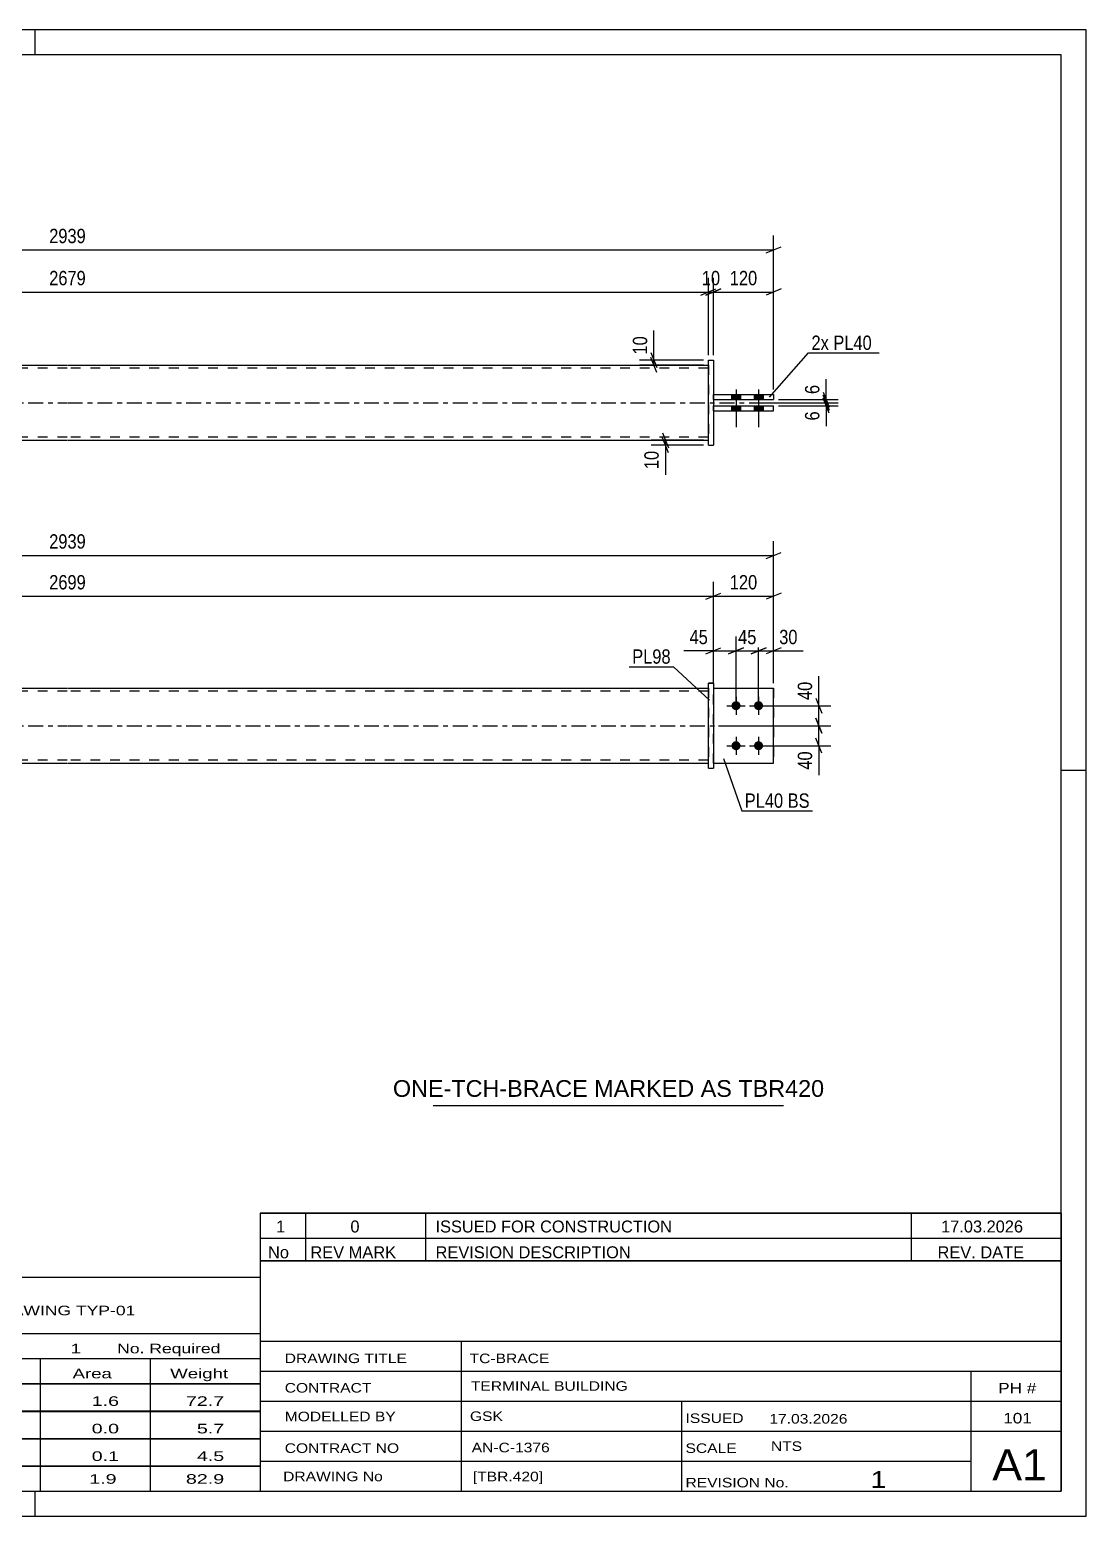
# Model space of a CAD drawing. Header units: millimetres. Extents: x 0 to 420, y 0 to 297.
# Drawn here: x 208.9 to 420, y 0 to 297 of the extents above; entities that cross this region are included whole.
import ezdxf

# ---------------------------------------------------------------- set-up
doc = ezdxf.new("R2010")
doc.units = ezdxf.units.MM
doc.linetypes.add('DXK_LINE_DOT2', pattern=[3.9198, 1.9599, -1.9599])
doc.linetypes.add('DXK_LINE_DOT3', pattern=[5.9187, 2.979, -0.9799, 0.9799, -0.9799])
doc.styles.add('Arial', font='arial.ttf', dxfattribs={"height": 0.2})
doc.styles.add('Arial Narrow', font='ARIALN.TTF', dxfattribs={"height": 0.2})

# ---------------------------------------------------------------- blocks, each defined once
blk = doc.blocks.new('Unknown-580573912-1163')
at = {"color": 5, "linetype": 'Continuous'}
for p, q in [((420, 297), (0, 297)), ((210, 292), (210, 297)), ((420, 0), (420, 297)), ((415, 292), (5, 292)), ((415, 5), (415, 292)), ((420, 149), (415, 149)), ((5, 5), (415, 5)), ((210, 0), (210, 5)), ((0, 0), (420, 0))]:
    blk.add_line(p, q, dxfattribs=at)
blk = doc.blocks.new('Bolt-580573912-1736 - 1733')
at = {"linetype": 'Continuous'}
for points in [[(350.03, 162.85), (350.22, 162.83), (350.4, 162.78), (350.56, 162.68), (350.7, 162.56), (350.81, 162.4), (350.89, 162.23), (350.93, 162.05), (350.93, 161.86), (350.89, 161.68), (350.81, 161.5), (350.7, 161.35), (350.56, 161.23), (350.4, 161.13), (350.22, 161.07), (350.03, 161.05), (349.85, 161.07), (349.67, 161.13), (349.5, 161.23), (349.36, 161.35), (349.25, 161.5), (349.18, 161.68), (349.14, 161.86), (349.14, 162.05), (349.18, 162.23), (349.25, 162.4), (349.36, 162.56), (349.5, 162.68), (349.67, 162.78), (349.85, 162.83)], [(354.53, 162.85), (354.72, 162.83), (354.9, 162.78), (355.06, 162.68), (355.2, 162.56), (355.31, 162.4), (355.39, 162.23), (355.43, 162.05), (355.43, 161.86), (355.39, 161.68), (355.31, 161.5), (355.2, 161.35), (355.06, 161.23), (354.9, 161.13), (354.72, 161.07), (354.53, 161.05), (354.35, 161.07), (354.17, 161.13), (354, 161.23), (353.86, 161.35), (353.75, 161.5), (353.68, 161.68), (353.64, 161.86), (353.64, 162.05), (353.68, 162.23), (353.75, 162.4), (353.86, 162.56), (354, 162.68), (354.17, 162.78), (354.35, 162.83)], [(350.03, 154.85), (350.22, 154.83), (350.4, 154.78), (350.56, 154.68), (350.7, 154.56), (350.81, 154.4), (350.89, 154.23), (350.93, 154.05), (350.93, 153.86), (350.89, 153.68), (350.81, 153.5), (350.7, 153.35), (350.56, 153.23), (350.4, 153.13), (350.22, 153.07), (350.03, 153.05), (349.85, 153.07), (349.67, 153.13), (349.5, 153.23), (349.36, 153.35), (349.25, 153.5), (349.18, 153.68), (349.14, 153.86), (349.14, 154.05), (349.18, 154.23), (349.25, 154.4), (349.36, 154.56), (349.5, 154.68), (349.67, 154.78), (349.85, 154.83)], [(354.53, 154.85), (354.72, 154.83), (354.9, 154.78), (355.06, 154.68), (355.2, 154.56), (355.31, 154.4), (355.39, 154.23), (355.43, 154.05), (355.43, 153.86), (355.39, 153.68), (355.31, 153.5), (355.2, 153.35), (355.06, 153.23), (354.9, 153.13), (354.72, 153.07), (354.53, 153.05), (354.35, 153.07), (354.17, 153.13), (354, 153.23), (353.86, 153.35), (353.75, 153.5), (353.68, 153.68), (353.64, 153.86), (353.64, 154.05), (353.68, 154.23), (353.75, 154.4), (353.86, 154.56), (354, 154.68), (354.17, 154.78), (354.35, 154.83)]]:
    blk.add_hatch(color=1, dxfattribs=at).paths.add_polyline_path(points)
at = {"color": 1, "linetype": 'Continuous'}
for p, q in [((350.03, 163.75), (350.03, 160.15)), ((354.53, 163.75), (354.53, 160.15)), ((348.23, 161.95), (351.83, 161.95)), ((352.73, 161.95), (356.33, 161.95)), ((350.03, 155.75), (350.03, 152.15)), ((354.53, 155.75), (354.53, 152.15)), ((348.23, 153.95), (351.83, 153.95)), ((352.73, 153.95), (356.33, 153.95))]:
    blk.add_line(p, q, dxfattribs=at)
blk = doc.blocks.new('Part-580573912-1741 - 1733')
at = {"linetype": 'Continuous'}
blk.add_hatch(color=2, dxfattribs=at).paths.add_polyline_path([(118.43, 165.45), (117.63, 166.85), (119.23, 166.85)])
at = {"color": 2, "linetype": 'Continuous'}
for p, q in [((118.43, 165.45), (117.63, 166.85)), ((117.63, 166.85), (119.23, 166.85)), ((119.23, 166.85), (118.43, 165.45)), ((88.43, 165.45), (216.43, 165.45)), ((216.53, 165.45), (344.53, 165.45)), ((88.43, 150.45), (216.43, 150.45)), ((216.53, 150.45), (344.53, 150.45))]:
    blk.add_line(p, q, dxfattribs=at)
at = {"color": 7, "linetype": 'DXK_LINE_DOT2'}
for p, q in [((88.43, 150.45), (88.43, 165.45)), ((216.43, 164.85), (88.43, 164.85)), ((344.53, 164.85), (216.53, 164.85)), ((344.53, 165.45), (344.53, 150.45)), ((216.43, 151.05), (88.43, 151.05)), ((344.53, 151.05), (216.53, 151.05))]:
    blk.add_line(p, q, dxfattribs=at)
at = {"color": 7, "linetype": 'DXK_LINE_DOT3'}
for p, q in [((78.43, 157.95), (216.43, 157.95)), ((216.53, 157.95), (354.53, 157.95))]:
    blk.add_line(p, q, dxfattribs=at)
at = {"color": 2, "linetype": 'Continuous'}
blk.add_circle((118.43, 166.35), 1, dxfattribs=at)
blk = doc.blocks.new('Part-580573912-1771 - 1733')
at = {"color": 2, "linetype": 'Continuous'}
for p, q in [((345.53, 166.45), (344.53, 166.45)), ((344.53, 149.45), (344.53, 166.45)), ((345.53, 166.45), (345.53, 149.45)), ((344.53, 149.45), (344.53, 149.45)), ((344.53, 149.45), (345.53, 149.45))]:
    blk.add_line(p, q, dxfattribs=at)
at = {"color": 7, "linetype": 'DXK_LINE_DOT2'}
for p, q in [((344.53, 166.45), (344.53, 166.45)), ((344.53, 166.45), (345.53, 166.45)), ((345.53, 166.45), (345.53, 166.45)), ((344.53, 149.45), (345.53, 149.45))]:
    blk.add_line(p, q, dxfattribs=at)
blk = doc.blocks.new('Part-580573912-1796 - 1733')
at = {"color": 2, "linetype": 'Continuous'}
for p, q in [((345.53, 165.45), (357.53, 165.45)), ((357.53, 165.45), (357.53, 165.45)), ((357.53, 150.45), (357.53, 165.45)), ((345.53, 150.45), (357.53, 150.45))]:
    blk.add_line(p, q, dxfattribs=at)
at = {"color": 7, "linetype": 'DXK_LINE_DOT2'}
for p, q in [((345.53, 165.45), (357.53, 165.45)), ((345.53, 150.45), (345.53, 165.45)), ((357.53, 165.45), (357.53, 165.45)), ((345.53, 150.45), (345.53, 150.45)), ((345.53, 150.45), (357.53, 150.45))]:
    blk.add_line(p, q, dxfattribs=at)
blk = doc.blocks.new('Part-580573912-1801 - 1733')
at = {"color": 7, "linetype": 'DXK_LINE_DOT2'}
for p, q in [((345.53, 165.45), (357.53, 165.45)), ((345.53, 150.45), (345.53, 165.45)), ((345.53, 165.45), (357.53, 165.45)), ((357.53, 165.45), (357.53, 165.45)), ((357.53, 165.45), (357.53, 150.45)), ((345.53, 150.45), (345.53, 150.45)), ((345.53, 150.45), (357.53, 150.45)), ((345.53, 150.45), (357.53, 150.45))]:
    blk.add_line(p, q, dxfattribs=at)
blk = doc.blocks.new('Part-580573912-1418 - 1390')
at = {"color": 2, "linetype": 'Continuous'}
for p, q in [((345.53, 224.09), (357.53, 224.09)), ((345.53, 223.09), (357.53, 223.09)), ((357.53, 224.09), (357.53, 223.09))]:
    blk.add_line(p, q, dxfattribs=at)
at = {"color": 7, "linetype": 'DXK_LINE_DOT2'}
for p, q in [((345.53, 223.09), (345.53, 224.09)), ((345.53, 224.09), (357.53, 224.09)), ((345.53, 223.09), (357.53, 223.09)), ((357.53, 224.09), (357.53, 224.09))]:
    blk.add_line(p, q, dxfattribs=at)
blk = doc.blocks.new('Part-580573912-1440 - 1390')
at = {"linetype": 'Continuous'}
blk.add_hatch(color=2, dxfattribs=at).paths.add_polyline_path([(118.43, 222.49), (117.63, 223.89), (119.23, 223.89)])
at = {"color": 2, "linetype": 'Continuous'}
for p, q in [((88.43, 229.99), (216.43, 229.99)), ((216.53, 229.99), (344.53, 229.99)), ((118.43, 222.49), (117.63, 223.89)), ((117.63, 223.89), (119.23, 223.89)), ((119.23, 223.89), (118.43, 222.49)), ((88.43, 214.99), (216.43, 214.99)), ((216.53, 214.99), (344.53, 214.99))]:
    blk.add_line(p, q, dxfattribs=at)
at = {"color": 7, "linetype": 'DXK_LINE_DOT2'}
for p, q in [((88.43, 229.99), (88.43, 214.99)), ((216.43, 229.39), (88.43, 229.39)), ((344.53, 229.39), (216.53, 229.39)), ((344.53, 229.99), (344.53, 214.99)), ((216.43, 215.59), (88.43, 215.59)), ((344.53, 215.59), (216.53, 215.59))]:
    blk.add_line(p, q, dxfattribs=at)
at = {"color": 7, "linetype": 'DXK_LINE_DOT3'}
for p, q in [((78.43, 222.49), (216.43, 222.49)), ((216.53, 222.49), (354.53, 222.49))]:
    blk.add_line(p, q, dxfattribs=at)
at = {"color": 2, "linetype": 'Continuous'}
blk.add_circle((118.43, 223.39), 1, dxfattribs=at)
blk = doc.blocks.new('Bolt-580573912-1425 - 1390')
at = {"linetype": 'Continuous'}
for points in [[(350.93, 224.09), (349.13, 224.09), (349.13, 223.09), (350.93, 223.09)], [(350.93, 224.09), (349.13, 224.09), (349.13, 223.09), (350.93, 223.09)], [(355.43, 224.09), (353.63, 224.09), (353.63, 223.09), (355.43, 223.09)], [(355.43, 224.09), (353.63, 224.09), (353.63, 223.09), (355.43, 223.09)], [(350.93, 221.89), (349.13, 221.89), (349.13, 220.89), (350.93, 220.89)], [(350.93, 221.89), (349.13, 221.89), (349.13, 220.89), (350.93, 220.89)], [(355.43, 221.89), (353.63, 221.89), (353.63, 220.89), (355.43, 220.89)], [(355.43, 221.89), (353.63, 221.89), (353.63, 220.89), (355.43, 220.89)]]:
    blk.add_hatch(color=1, dxfattribs=at).paths.add_polyline_path(points)
at = {"color": 1, "linetype": 'Continuous'}
for p, q in [((349.13, 224.09), (349.13, 223.09)), ((349.13, 224.09), (349.13, 223.09)), ((350.03, 225.09), (350.03, 217.59)), ((350.03, 225.09), (350.03, 217.59)), ((350.93, 224.09), (350.93, 223.09)), ((350.93, 224.09), (350.93, 223.09)), ((353.63, 224.09), (353.63, 223.09)), ((353.63, 224.09), (353.63, 223.09)), ((354.53, 225.09), (354.53, 217.59)), ((354.53, 225.09), (354.53, 217.59)), ((355.43, 224.09), (355.43, 223.09)), ((355.43, 224.09), (355.43, 223.09)), ((349.13, 221.89), (349.13, 220.89)), ((349.13, 221.89), (349.13, 220.89)), ((350.93, 221.89), (350.93, 220.89)), ((350.93, 221.89), (350.93, 220.89)), ((353.63, 221.89), (353.63, 220.89)), ((353.63, 221.89), (353.63, 220.89)), ((355.43, 221.89), (355.43, 220.89)), ((355.43, 221.89), (355.43, 220.89))]:
    blk.add_line(p, q, dxfattribs=at)
blk = doc.blocks.new('Part-580573912-1445 - 1390')
at = {"color": 2, "linetype": 'Continuous'}
for p, q in [((345.53, 221.89), (357.53, 221.89)), ((345.53, 220.89), (357.53, 220.89)), ((357.53, 220.89), (357.53, 221.89))]:
    blk.add_line(p, q, dxfattribs=at)
at = {"color": 7, "linetype": 'DXK_LINE_DOT2'}
for p, q in [((345.53, 220.89), (345.53, 221.89)), ((345.53, 221.89), (357.53, 221.89)), ((345.53, 220.89), (357.53, 220.89))]:
    blk.add_line(p, q, dxfattribs=at)
blk = doc.blocks.new('Part-580573912-1446 - 1390')
at = {"color": 2, "linetype": 'Continuous'}
for p, q in [((344.53, 230.99), (344.53, 230.99)), ((344.53, 213.99), (344.53, 230.99)), ((344.53, 230.99), (345.53, 230.99)), ((345.53, 230.99), (345.53, 230.99)), ((345.53, 230.99), (345.53, 213.99)), ((344.53, 213.99), (345.53, 213.99)), ((344.53, 213.99), (344.53, 213.99)), ((345.53, 213.99), (345.53, 213.99))]:
    blk.add_line(p, q, dxfattribs=at)
at = {"color": 7, "linetype": 'DXK_LINE_DOT2'}
for p, q in [((344.53, 230.99), (344.53, 230.99)), ((344.53, 230.99), (345.53, 230.99)), ((344.53, 213.99), (345.53, 213.99))]:
    blk.add_line(p, q, dxfattribs=at)
blk = doc.blocks.new('StraightDimension-580573912-1850 - 1733')
at = {"color": 7, "linetype": 'Continuous'}
for p, q in [((75.43, 166.45), (75.43, 194.83)), ((357.53, 166.45), (357.53, 194.83)), ((76.93, 192.58), (73.93, 191.38)), ((75.43, 191.98), (357.53, 191.98)), ((356.03, 191.38), (359.03, 192.58))]:
    blk.add_line(p, q, dxfattribs=at)
at = {"color": 0}
blk.add_wipeout([(220.74, 192.73), (220.74, 196.93), (212.23, 196.93), (212.23, 192.73)], dxfattribs=at)
at = {"color": 3, "style": 'Arial Narrow'}
blk.add_text('2939', height=2.863, dxfattribs=at).set_placement((212.83, 193.33))
blk = doc.blocks.new('StraightDimension-580573912-1879 - 1733')
at = {"color": 7, "linetype": 'Continuous'}
for p, q in [((365.98, 163.45), (367.18, 160.45)), ((355.53, 161.95), (368.98, 161.95)), ((366.58, 157.95), (366.58, 161.95)), ((346.53, 157.95), (368.98, 157.95)), ((367.18, 156.45), (365.98, 159.45))]:
    blk.add_line(p, q, dxfattribs=at)
at = {"color": 0}
blk.add_wipeout([(365.83, 167.34), (361.63, 167.34), (361.63, 162.48), (365.83, 162.48)], dxfattribs=at)
at = {"color": 7, "linetype": 'Continuous'}
blk.add_line((366.58, 161.95), (366.58, 167.86), dxfattribs=at)
blk.add_line((366.58, 161.95), (366.58, 167.86), dxfattribs=at)
at = {"color": 3, "style": 'Arial Narrow'}
blk.add_text('40', height=2.863, rotation=90.0002, dxfattribs=at).set_placement((365.23, 163.08))
blk = doc.blocks.new('StraightDimension-580573912-1804 - 1733')
at = {"color": 7, "linetype": 'Continuous'}
for p, q in [((354.53, 162.95), (354.53, 175.74)), ((357.53, 166.45), (357.53, 175.74)), ((353.03, 172.29), (356.03, 173.49)), ((354.53, 172.89), (357.53, 172.89)), ((359.03, 173.49), (356.03, 172.29))]:
    blk.add_line(p, q, dxfattribs=at)
at = {"color": 0}
blk.add_wipeout([(362.91, 173.64), (362.91, 177.84), (358.06, 177.84), (358.06, 173.64)], dxfattribs=at)
at = {"color": 7, "linetype": 'Continuous'}
blk.add_line((357.53, 172.89), (363.44, 172.89), dxfattribs=at)
blk.add_line((357.53, 172.89), (363.44, 172.89), dxfattribs=at)
at = {"color": 3, "style": 'Arial Narrow'}
blk.add_text('30', height=2.863, dxfattribs=at).set_placement((358.66, 174.24))
blk = doc.blocks.new('StraightDimension-580573912-1820 - 1733')
at = {"color": 7, "linetype": 'Continuous'}
for p, q in [((350.03, 162.95), (350.03, 175.74)), ((354.53, 162.95), (354.53, 175.74)), ((348.53, 172.29), (351.53, 173.49)), ((350.03, 172.89), (354.53, 172.89)), ((356.03, 173.49), (353.03, 172.29))]:
    blk.add_line(p, q, dxfattribs=at)
at = {"color": 0}
blk.add_wipeout([(354.71, 173.64), (354.71, 177.84), (349.85, 177.84), (349.85, 173.64)], dxfattribs=at)
at = {"color": 3, "style": 'Arial Narrow'}
blk.add_text('45', height=2.863, dxfattribs=at).set_placement((350.45, 174.24))
blk = doc.blocks.new('StraightDimension-580573912-1833 - 1733')
at = {"color": 7, "linetype": 'Continuous'}
for p, q in [((345.53, 166.45), (345.53, 175.74)), ((350.03, 162.95), (350.03, 175.74)), ((344.03, 172.29), (347.03, 173.49)), ((345.53, 172.89), (350.03, 172.89)), ((351.53, 173.49), (348.53, 172.29))]:
    blk.add_line(p, q, dxfattribs=at)
at = {"color": 0}
blk.add_wipeout([(345.01, 173.64), (345.01, 177.84), (340.15, 177.84), (340.15, 173.64)], dxfattribs=at)
at = {"color": 7, "linetype": 'Continuous'}
blk.add_line((345.53, 172.89), (339.63, 172.89), dxfattribs=at)
blk.add_line((345.53, 172.89), (339.63, 172.89), dxfattribs=at)
at = {"color": 3, "style": 'Arial Narrow'}
blk.add_text('45', height=2.863, dxfattribs=at).set_placement((340.75, 174.24))
blk = doc.blocks.new('StraightDimension-580573912-1870 - 1733')
at = {"color": 7, "linetype": 'Continuous'}
for p, q in [((346.53, 157.95), (368.98, 157.95)), ((365.98, 159.45), (367.18, 156.45)), ((366.58, 153.95), (366.58, 157.95)), ((367.18, 152.45), (365.98, 155.45)), ((355.53, 153.95), (368.98, 153.95))]:
    blk.add_line(p, q, dxfattribs=at)
at = {"color": 0}
blk.add_wipeout([(365.83, 153.43), (361.63, 153.43), (361.63, 148.57), (365.83, 148.57)], dxfattribs=at)
at = {"color": 7, "linetype": 'Continuous'}
blk.add_line((366.58, 153.95), (366.58, 148.05), dxfattribs=at)
blk.add_line((366.58, 153.95), (366.58, 148.05), dxfattribs=at)
at = {"color": 3, "style": 'Arial Narrow'}
blk.add_text('40', height=2.863, rotation=90.0002, dxfattribs=at).set_placement((365.23, 149.17))
blk = doc.blocks.new('StraightDimension-580573912-1889 - 1733')
at = {"color": 7, "linetype": 'Continuous'}
for p, q in [((344.03, 183.23), (347.03, 184.43)), ((345.53, 166.45), (345.53, 186.68)), ((359.03, 184.43), (356.03, 183.23)), ((357.53, 166.45), (357.53, 186.68)), ((345.53, 183.83), (357.53, 183.83))]:
    blk.add_line(p, q, dxfattribs=at)
at = {"color": 0}
blk.add_wipeout([(354.87, 184.58), (354.87, 188.78), (348.19, 188.78), (348.19, 184.58)], dxfattribs=at)
at = {"color": 3, "style": 'Arial Narrow'}
blk.add_text('120', height=2.863, dxfattribs=at).set_placement((348.79, 185.18))
blk = doc.blocks.new('StraightDimension-580573912-1908 - 1733')
at = {"color": 7, "linetype": 'Continuous'}
for p, q in [((88.93, 184.43), (85.93, 183.23)), ((87.43, 158.95), (87.43, 186.68)), ((344.03, 183.23), (347.03, 184.43)), ((345.53, 166.45), (345.53, 186.68)), ((87.43, 183.83), (345.53, 183.83))]:
    blk.add_line(p, q, dxfattribs=at)
at = {"color": 0}
blk.add_wipeout([(220.74, 184.58), (220.74, 188.78), (212.23, 188.78), (212.23, 184.58)], dxfattribs=at)
at = {"color": 3, "style": 'Arial Narrow'}
blk.add_text('2699', height=2.863, dxfattribs=at).set_placement((212.83, 185.18))
blk = doc.blocks.new('StraightDimension-580573912-1645 - 1390')
at = {"color": 7, "linetype": 'Continuous'}
for p, q in [((358.53, 223.09), (370.43, 223.09)), ((367.43, 224.59), (368.63, 221.59)), ((368.63, 220.99), (367.43, 223.99)), ((368.03, 222.49), (368.03, 223.09)), ((353.28, 222.49), (370.43, 222.49))]:
    blk.add_line(p, q, dxfattribs=at)
at = {"color": 0}
blk.add_wipeout([(367.28, 226.64), (363.08, 226.64), (363.08, 223.61), (367.28, 223.61)], dxfattribs=at)
at = {"color": 7, "linetype": 'Continuous'}
blk.add_line((368.03, 223.09), (368.03, 227.17), dxfattribs=at)
blk.add_line((368.03, 223.09), (368.03, 227.17), dxfattribs=at)
at = {"color": 3, "style": 'Arial Narrow'}
blk.add_text('6', height=2.86, rotation=90.0002, dxfattribs=at).set_placement((366.68, 224.21))
blk = doc.blocks.new('StraightDimension-580573912-1533 - 1390')
at = {"color": 7, "linetype": 'Continuous'}
for p, q in [((343.53, 214.99), (333.08, 214.99)), ((343.53, 213.99), (333.08, 213.99)), ((335.33, 216.49), (336.53, 213.49)), ((336.53, 212.49), (335.33, 215.49)), ((335.93, 213.99), (335.93, 214.99))]:
    blk.add_line(p, q, dxfattribs=at)
at = {"color": 0}
blk.add_wipeout([(335.18, 213.46), (330.98, 213.46), (330.98, 208.61), (335.18, 208.61)], dxfattribs=at)
at = {"color": 7, "linetype": 'Continuous'}
blk.add_line((335.93, 213.99), (335.93, 208.08), dxfattribs=at)
blk.add_line((335.93, 213.99), (335.93, 208.08), dxfattribs=at)
at = {"color": 3, "style": 'Arial Narrow'}
blk.add_text('10', height=2.863, rotation=90.0002, dxfattribs=at).set_placement((334.58, 209.21))
blk = doc.blocks.new('StraightDimension-580573912-1547 - 1390')
at = {"color": 7, "linetype": 'Continuous'}
for p, q in [((333.03, 232.49), (334.23, 229.49)), ((343.53, 230.99), (330.78, 230.99)), ((343.53, 229.99), (330.78, 229.99)), ((334.23, 228.49), (333.03, 231.49)), ((333.63, 229.99), (333.63, 230.99))]:
    blk.add_line(p, q, dxfattribs=at)
at = {"color": 0}
blk.add_wipeout([(332.88, 236.37), (328.68, 236.37), (328.68, 231.51), (332.88, 231.51)], dxfattribs=at)
at = {"color": 7, "linetype": 'Continuous'}
blk.add_line((333.63, 230.99), (333.63, 236.89), dxfattribs=at)
blk.add_line((333.63, 230.99), (333.63, 236.89), dxfattribs=at)
at = {"color": 3, "style": 'Arial Narrow'}
blk.add_text('10', height=2.863, rotation=90.0002, dxfattribs=at).set_placement((332.28, 232.11))
blk = doc.blocks.new('StraightDimension-580573912-1562 - 1390')
at = {"color": 7, "linetype": 'Continuous'}
for p, q in [((75.43, 225.09), (75.43, 255.86)), ((357.53, 225.09), (357.53, 255.86)), ((76.93, 253.61), (73.93, 252.41)), ((75.43, 253.01), (357.53, 253.01)), ((356.03, 252.41), (359.03, 253.61))]:
    blk.add_line(p, q, dxfattribs=at)
at = {"color": 0}
blk.add_wipeout([(220.74, 253.76), (220.74, 257.96), (212.23, 257.96), (212.23, 253.76)], dxfattribs=at)
at = {"color": 3, "style": 'Arial Narrow'}
blk.add_text('2939', height=2.863, dxfattribs=at).set_placement((212.83, 254.36))
blk = doc.blocks.new('StraightDimension-580573912-1573 - 1390')
at = {"color": 7, "linetype": 'Continuous'}
for p, q in [((344.53, 231.99), (344.53, 247.45)), ((345.53, 231.99), (345.53, 247.45)), ((343.03, 244), (346.03, 245.2)), ((347.03, 245.2), (344.03, 244)), ((344.53, 244.6), (345.53, 244.6))]:
    blk.add_line(p, q, dxfattribs=at)
at = {"color": 0}
blk.add_wipeout([(347.46, 245.35), (347.46, 249.55), (342.6, 249.55), (342.6, 245.35)], dxfattribs=at)
at = {"color": 3, "style": 'Arial Narrow'}
blk.add_text('10', height=2.863, dxfattribs=at).set_placement((343.2, 245.95))
blk = doc.blocks.new('StraightDimension-580573912-1583 - 1390')
at = {"color": 7, "linetype": 'Continuous'}
for p, q in [((88.43, 231.99), (88.43, 247.45)), ((344.53, 231.99), (344.53, 247.45)), ((89.93, 245.2), (86.93, 244)), ((88.43, 244.6), (344.53, 244.6)), ((343.03, 244), (346.03, 245.2))]:
    blk.add_line(p, q, dxfattribs=at)
at = {"color": 0}
blk.add_wipeout([(220.74, 245.35), (220.74, 249.55), (212.23, 249.55), (212.23, 245.35)], dxfattribs=at)
at = {"color": 3, "style": 'Arial Narrow'}
blk.add_text('2679', height=2.863, dxfattribs=at).set_placement((212.83, 245.95))
blk = doc.blocks.new('StraightDimension-580573912-1613 - 1390')
at = {"color": 7, "linetype": 'Continuous'}
for p, q in [((345.53, 231.99), (345.53, 247.45)), ((357.53, 225.09), (357.53, 247.45)), ((344.03, 244), (347.03, 245.2)), ((345.53, 244.6), (357.53, 244.6)), ((359.03, 245.2), (356.03, 244))]:
    blk.add_line(p, q, dxfattribs=at)
at = {"color": 0}
blk.add_wipeout([(354.87, 245.35), (354.87, 249.55), (348.19, 249.55), (348.19, 245.35)], dxfattribs=at)
at = {"color": 3, "style": 'Arial Narrow'}
blk.add_text('120', height=2.863, dxfattribs=at).set_placement((348.79, 245.95))
blk = doc.blocks.new('StraightDimension-580573912-1656 - 1390')
at = {"color": 7, "linetype": 'Continuous'}
for p, q in [((367.43, 223.99), (368.63, 220.99)), ((368.63, 220.39), (367.43, 223.39)), ((353.28, 222.49), (370.43, 222.49)), ((358.53, 221.89), (370.43, 221.89)), ((368.03, 221.89), (368.03, 222.49))]:
    blk.add_line(p, q, dxfattribs=at)
at = {"color": 0}
blk.add_wipeout([(367.28, 221.36), (363.08, 221.36), (363.08, 218.33), (367.28, 218.33)], dxfattribs=at)
at = {"color": 7, "linetype": 'Continuous'}
blk.add_line((368.03, 221.89), (368.03, 217.81), dxfattribs=at)
blk.add_line((368.03, 221.89), (368.03, 217.81), dxfattribs=at)
at = {"color": 3, "style": 'Arial Narrow'}
blk.add_text('6', height=2.86, rotation=90.0002, dxfattribs=at).set_placement((366.68, 218.93))
blk = doc.blocks.new('Unknown-580573912-3685')
at = {"color": 7, "linetype": 'Continuous'}
for p, q in [((255, 51.05), (255, 5)), ((255, 51.05), (415, 51.05)), ((415, 51), (415, 5)), ((255, 35), (415, 35)), ((295.14, 35), (295.14, 5)), ((255, 29), (415, 29)), ((397, 5.05), (397, 29.05)), ((255, 23), (415, 23)), ((339.14, 23), (339.14, 5)), ((255, 17), (415, 17)), ((255, 11), (397, 11)), ((255, 5), (415, 5))]:
    blk.add_line(p, q, dxfattribs=at)
at = {"color": 7, "style": 'Arial Narrow'}
for s, height, width, p in [('DRAWING TITLE', 1.9089, 1.425378, (259.88, 30.61)), ('TC-BRACE', 1.909, 1.425378, (296.81, 30.59)), ('TERMINAL BUILDING', 1.9089, 1.425378, (297.06, 25.07)), ('CONTRACT', 1.909, 1.425378, (259.88, 24.71)), ('MODELLED BY', 1.9089, 1.425378, (259.88, 18.98)), ('GSK', 1.909, 1.425378, (296.88, 19.04)), ('ISSUED', 1.909, 1.425378, (339.94, 18.64)), ('17.03.2026', 1.909, 1.425378, (356.69, 18.52)), ('CONTRACT NO', 1.9089, 1.425378, (259.88, 12.66)), ('AN-C-1376', 1.909, 1.425378, (297.23, 12.78)), ('SCALE', 1.909, 1.425378, (339.94, 12.65)), ('A1', 6.204, 1.25, (401.24, 7.2)), ('DRAWING No', 1.909, 1.425378, (259.56, 7)), ('[TBR.420]', 1.909, 1.425378, (297.46, 6.99)), ('1', 3.34, 1.5, (376.91, 5.68)), ('REVISION No.', 1.9089, 1.425378, (339.94, 5.77))]:
    blk.add_text(s, height=height, dxfattribs=dict(at, width=width)).set_placement(p)
at = {"color": 7, "linetype": 'Continuous', "style": 'Arial Narrow'}
for s, height, width, p in [('PH #', 2.1, 1.42538, (402.4, 24.55)), ('101', 2.1, 1.42538, (403.41, 18.55)), ('NTS', 1.909, 1.425378, (357, 13.05))]:
    blk.add_text(s, height=height, dxfattribs=dict(at, width=width)).set_placement(p)
blk = doc.blocks.new('Unknown-580573912-3686')
at = {"color": 7, "linetype": 'Continuous'}
for p, q in [((255, 60.55), (415, 60.55)), ((415, 60.55), (255, 60.55)), ((255, 60.55), (255, 55.55)), ((264, 60.55), (264, 55.55)), ((288, 60.55), (288, 55.55)), ((385, 60.55), (385, 55.55)), ((415, 60.55), (415, 55.55)), ((255, 55.55), (415, 55.55)), ((255, 55.55), (255, 51.05)), ((255, 55.55), (415, 55.55)), ((264, 55.55), (264, 51.05)), ((288, 55.55), (288, 51.05)), ((385, 55.55), (385, 51.05)), ((415, 55.55), (415, 51.05)), ((415, 51.05), (255, 51.05))]:
    blk.add_line(p, q, dxfattribs=at)
at = {"color": 7, "linetype": 'Continuous', "style": 'Arial Narrow'}
for s, height, width, p in [('1', 2.39, 1.196471, (258.16, 56.7)), ('0', 2.39, 1.196471, (273, 56.7)), ('ISSUED FOR CONSTRUCTION', 2.3861, 1.196471, (290, 56.7)), ('17.03.2026', 2.386, 1.196471, (391, 56.7)), ('No', 2.386, 1.2, (256.54, 51.55)), ('REV MARK', 2.386, 1.2, (265, 51.55)), ('REVISION DESCRIPTION', 2.3861, 1.2, (290, 51.55)), ('REV. DATE', 2.386, 1.2, (390.28, 51.55))]:
    blk.add_text(s, height=height, dxfattribs=dict(at, width=width)).set_placement(p)
blk = doc.blocks.new('Unknown-580573912-3687')
at = {"color": 7, "linetype": 'Continuous'}
for p, q in [((95, 47.75), (255, 47.75)), ((95, 36.5), (95, 47.75)), ((255, 47.75), (255, 36.5)), ((95, 36.5), (255, 36.5)), ((95, 36.5), (95, 31.5)), ((255, 36.5), (255, 31.5)), ((95, 31.5), (255, 31.5)), ((95, 31.5), (95, 26.5)), ((119, 31.5), (119, 26.5)), ((154.5, 31.5), (154.5, 26.5)), ((180.5, 31.5), (180.5, 26.5)), ((193.5, 31.5), (193.5, 26.5)), ((211, 31.5), (211, 26.5)), ((233, 31.5), (233, 26.5)), ((255, 31.5), (255, 26.5)), ((95, 26.5), (255, 26.5)), ((95, 26.45), (95, 21.05)), ((95, 26.45), (255, 26.45)), ((119, 26.5), (119, 21)), ((154.5, 26.5), (154.5, 21)), ((180.5, 26.5), (180.5, 21)), ((193.5, 26.5), (193.5, 21)), ((211, 26.5), (211, 21)), ((233, 26.5), (233, 21)), ((255, 26.45), (255, 21.05)), ((95, 21.05), (255, 21.05)), ((95, 20.95), (95, 15.55)), ((95, 20.95), (255, 20.95)), ((119, 21), (119, 15.5)), ((154.5, 21), (154.5, 15.5)), ((180.5, 21), (180.5, 15.5)), ((193.5, 21), (193.5, 15.5)), ((211, 21), (211, 15.5)), ((233, 21), (233, 15.5)), ((255, 20.95), (255, 15.55)), ((95, 15.55), (255, 15.55)), ((95, 15.45), (95, 10.05)), ((95, 15.45), (255, 15.45)), ((119, 15.5), (119, 10)), ((154.5, 15.5), (154.5, 10)), ((180.5, 15.5), (180.5, 10)), ((193.5, 15.5), (193.5, 10)), ((211, 15.5), (211, 10)), ((233, 15.5), (233, 10)), ((255, 15.45), (255, 10.05)), ((95, 10.05), (255, 10.05)), ((95, 10), (255, 10)), ((95, 10), (95, 5)), ((211, 10), (211, 5)), ((233, 10), (233, 5)), ((255, 10), (255, 5)), ((95, 5), (255, 5))]:
    blk.add_line(p, q, dxfattribs=at)
at = {"color": 7, "style": 'Arial Narrow'}
for s, height, width, p in [('GENERAL NOTES & WELD DETAILS :', 2.8633, 1.4, (96.15, 40.06)), ('REFER TYP DRAWING TYP-01', 1.9089, 1.6, (179.7, 40.16)), ("MATERIAL LIST FOR ASSEMBLY MK'D", 1.9089, 1.6, (96.15, 32.56)), ('TBR420', 1.909, 1.794707, (187.59, 32.47)), ('1', 1.91, 1.794707, (217.08, 32.56)), ('No. Required', 1.9089, 1.6, (226.41, 32.56)), ('Mark', 1.909, 1.7, (96.34, 27.5)), ('Profile', 1.909, 1.7, (129.41, 27.5)), ('Material', 1.909, 1.7, (159.54, 27.56)), ('No.', 1.909, 1.7, (184.5, 27.56)), ('Length', 1.909, 1.7, (195, 27.56)), ('Area', 1.909, 1.7, (217.5, 27.56)), ('Weight', 1.909, 1.7, (237, 27.56))]:
    blk.add_text(s, height=height, dxfattribs=dict(at, width=width)).set_placement(p)
at = {"color": 7, "linetype": 'Continuous', "style": 'Arial Narrow'}
for s, height, width, p in [('TBR420', 1.909, 1.794707, (96.5, 22.06)), ('SHS150*6', 1.909, 1.794707, (121, 22.06)), ('E350', 1.909, 1.794707, (160.74, 22.06)), ('1', 1.91, 1.794707, (184.86, 22.06)), ('2679', 1.909, 1.794707, (197.58, 22.06)), ('1.6', 1.909, 1.794707, (221.32, 22.06)), ('72.7', 1.909, 1.794707, (240.14, 22.06)), ('PL40', 1.909, 1.794707, (96.5, 16.56)), ('PL10*120', 1.909, 1.794707, (121, 16.56)), ('E350', 1.909, 1.794707, (160.74, 16.56)), ('4', 1.91, 1.794707, (184.86, 16.56)), ('150', 1.909, 1.794707, (199.77, 16.56)), ('0.0', 1.909, 1.794707, (221.32, 16.56)), ('5.7', 1.909, 1.794707, (242.33, 16.56)), ('PL98', 1.909, 1.794707, (96.5, 11.06)), ('PL10*170', 1.909, 1.794707, (121, 11.06)), ('E350', 1.909, 1.794707, (160.74, 11.06)), ('2', 1.91, 1.794707, (184.86, 11.06)), ('170', 1.909, 1.794707, (199.77, 11.06)), ('0.1', 1.909, 1.794707, (221.32, 11.06)), ('4.5', 1.909, 1.794707, (242.33, 11.06)), ('Total', 1.909, 1.7, (197.33, 6.5)), ('1.9', 1.909, 1.794707, (220.83, 6.5)), ('82.9', 1.909, 1.794707, (240.14, 6.5))]:
    blk.add_text(s, height=height, dxfattribs=dict(at, width=width)).set_placement(p)
blk = doc.blocks.new('Unknown-580573912-3688')
at = {"color": 7, "linetype": 'Continuous'}
blk.add_line((289.5, 82.05), (359.5, 82.05), dxfattribs=at)
at = {"color": 7, "style": 'Arial'}
blk.add_text('ONE-TCH-BRACE MARKED AS TBR420', height=3.3428, dxfattribs=at).set_placement((281.49, 83.8))
blk = doc.blocks.new('Mark-580573912-1767 - 1733')
at = {"color": 0}
blk.add_wipeout([(336.97, 170.34), (336.97, 173.34), (329.3, 173.34), (329.3, 170.34)], dxfattribs=at)
blk.add_wipeout([(336.97, 170.34), (336.97, 173.34), (329.3, 173.34), (329.3, 170.34)], dxfattribs=at)
at = {"color": 30, "linetype": 'Continuous'}
for p in [(328.7, 169.74), (344.76, 163.03)]:
    blk.add_line(p, (337.57, 169.74), dxfattribs=at)
at = {"color": 3, "style": 'Arial Narrow'}
blk.add_text('PL98', height=2.863, dxfattribs=at).set_placement((329.3, 170.34))
blk = doc.blocks.new('MarkSet-580573912-2045 - 1733')
at = {"color": 0}
blk.add_wipeout([(359.45, 141.55), (359.45, 144.55), (351.78, 144.55), (351.78, 141.55)], dxfattribs=at)
blk.add_wipeout([(359.45, 141.55), (359.45, 144.55), (351.78, 144.55), (351.78, 141.55)], dxfattribs=at)
at = {"color": 30, "linetype": 'Continuous'}
blk.add_line((347.54, 151.42), (351.18, 140.95), dxfattribs=at)
at = {"color": 0}
blk.add_wipeout([(364.74, 141.55), (364.74, 144.55), (360.35, 144.55), (360.35, 141.55)], dxfattribs=at)
blk.add_wipeout([(364.74, 141.55), (364.74, 144.55), (360.35, 144.55), (360.35, 141.55)], dxfattribs=at)
at = {"color": 30, "linetype": 'Continuous'}
blk.add_line((351.18, 140.95), (365.34, 140.95), dxfattribs=at)
at = {"color": 3, "style": 'Arial Narrow'}
for s, p in [('PL40', (351.78, 141.55)), ('BS', (360.35, 141.55))]:
    blk.add_text(s, height=2.863, dxfattribs=at).set_placement(p)
blk = doc.blocks.new('MarkSet-580573912-1718 - 1390')
at = {"color": 0}
blk.add_wipeout([(368.58, 233.03), (368.58, 236.03), (365.11, 236.03), (365.11, 233.03)], dxfattribs=at)
blk.add_wipeout([(368.58, 233.03), (368.58, 236.03), (365.11, 236.03), (365.11, 233.03)], dxfattribs=at)
at = {"color": 30, "linetype": 'Continuous'}
blk.add_line((356.74, 223.6), (364.51, 232.43), dxfattribs=at)
at = {"color": 0}
blk.add_wipeout([(377.15, 233.03), (377.15, 236.03), (369.48, 236.03), (369.48, 233.03)], dxfattribs=at)
blk.add_wipeout([(377.15, 233.03), (377.15, 236.03), (369.48, 236.03), (369.48, 233.03)], dxfattribs=at)
at = {"color": 30, "linetype": 'Continuous'}
blk.add_line((364.51, 232.43), (378.65, 232.43), dxfattribs=at)
at = {"color": 3, "style": 'Arial Narrow'}
for s, p in [('2x', (365.11, 233.03)), ('PL40', (369.48, 233.03))]:
    blk.add_text(s, height=2.863, dxfattribs=at).set_placement(p)

msp = doc.modelspace()

# ---------------------------------------------------------------- block references
for name in ['Unknown-580573912-1163', 'Part-580573912-1440 - 1390', 'Part-580573912-1446 - 1390', 'Part-580573912-1418 - 1390', 'Bolt-580573912-1425 - 1390', 'Part-580573912-1445 - 1390', 'Part-580573912-1741 - 1733', 'Part-580573912-1771 - 1733', 'Part-580573912-1796 - 1733', 'Part-580573912-1801 - 1733', 'Bolt-580573912-1736 - 1733', 'Unknown-580573912-3688', 'Unknown-580573912-3686', 'Unknown-580573912-3685', 'Unknown-580573912-3687']:
    msp.add_blockref(name, (0, 0))

# ---------------------------------------------------------------- next in the draw order: block references
for name in ['StraightDimension-580573912-1547 - 1390', 'StraightDimension-580573912-1645 - 1390', 'StraightDimension-580573912-1533 - 1390', 'StraightDimension-580573912-1850 - 1733']:
    msp.add_blockref(name, (0, 0))

# ---------------------------------------------------------------- next in the draw order: block references
for name in ['StraightDimension-580573912-1562 - 1390', 'StraightDimension-580573912-1879 - 1733']:
    msp.add_blockref(name, (0, 0))

# ---------------------------------------------------------------- next in the draw order: block references
for name in ['StraightDimension-580573912-1573 - 1390', 'StraightDimension-580573912-1804 - 1733', 'StraightDimension-580573912-1870 - 1733']:
    msp.add_blockref(name, (0, 0))

# ---------------------------------------------------------------- next in the draw order: block references
for name in ['StraightDimension-580573912-1583 - 1390', 'StraightDimension-580573912-1820 - 1733', 'MarkSet-580573912-2045 - 1733']:
    msp.add_blockref(name, (0, 0))

# ---------------------------------------------------------------- next in the draw order: block references
for name in ['StraightDimension-580573912-1613 - 1390', 'StraightDimension-580573912-1833 - 1733']:
    msp.add_blockref(name, (0, 0))

# ---------------------------------------------------------------- next in the draw order: block references
for name in ['StraightDimension-580573912-1656 - 1390', 'StraightDimension-580573912-1889 - 1733']:
    msp.add_blockref(name, (0, 0))

# ---------------------------------------------------------------- next in the draw order: block references
for name in ['MarkSet-580573912-1718 - 1390', 'StraightDimension-580573912-1908 - 1733']:
    msp.add_blockref(name, (0, 0))

# ---------------------------------------------------------------- next in the draw order: block references
msp.add_blockref('Mark-580573912-1767 - 1733', (0, 0))

doc.saveas('drawing.dxf')
